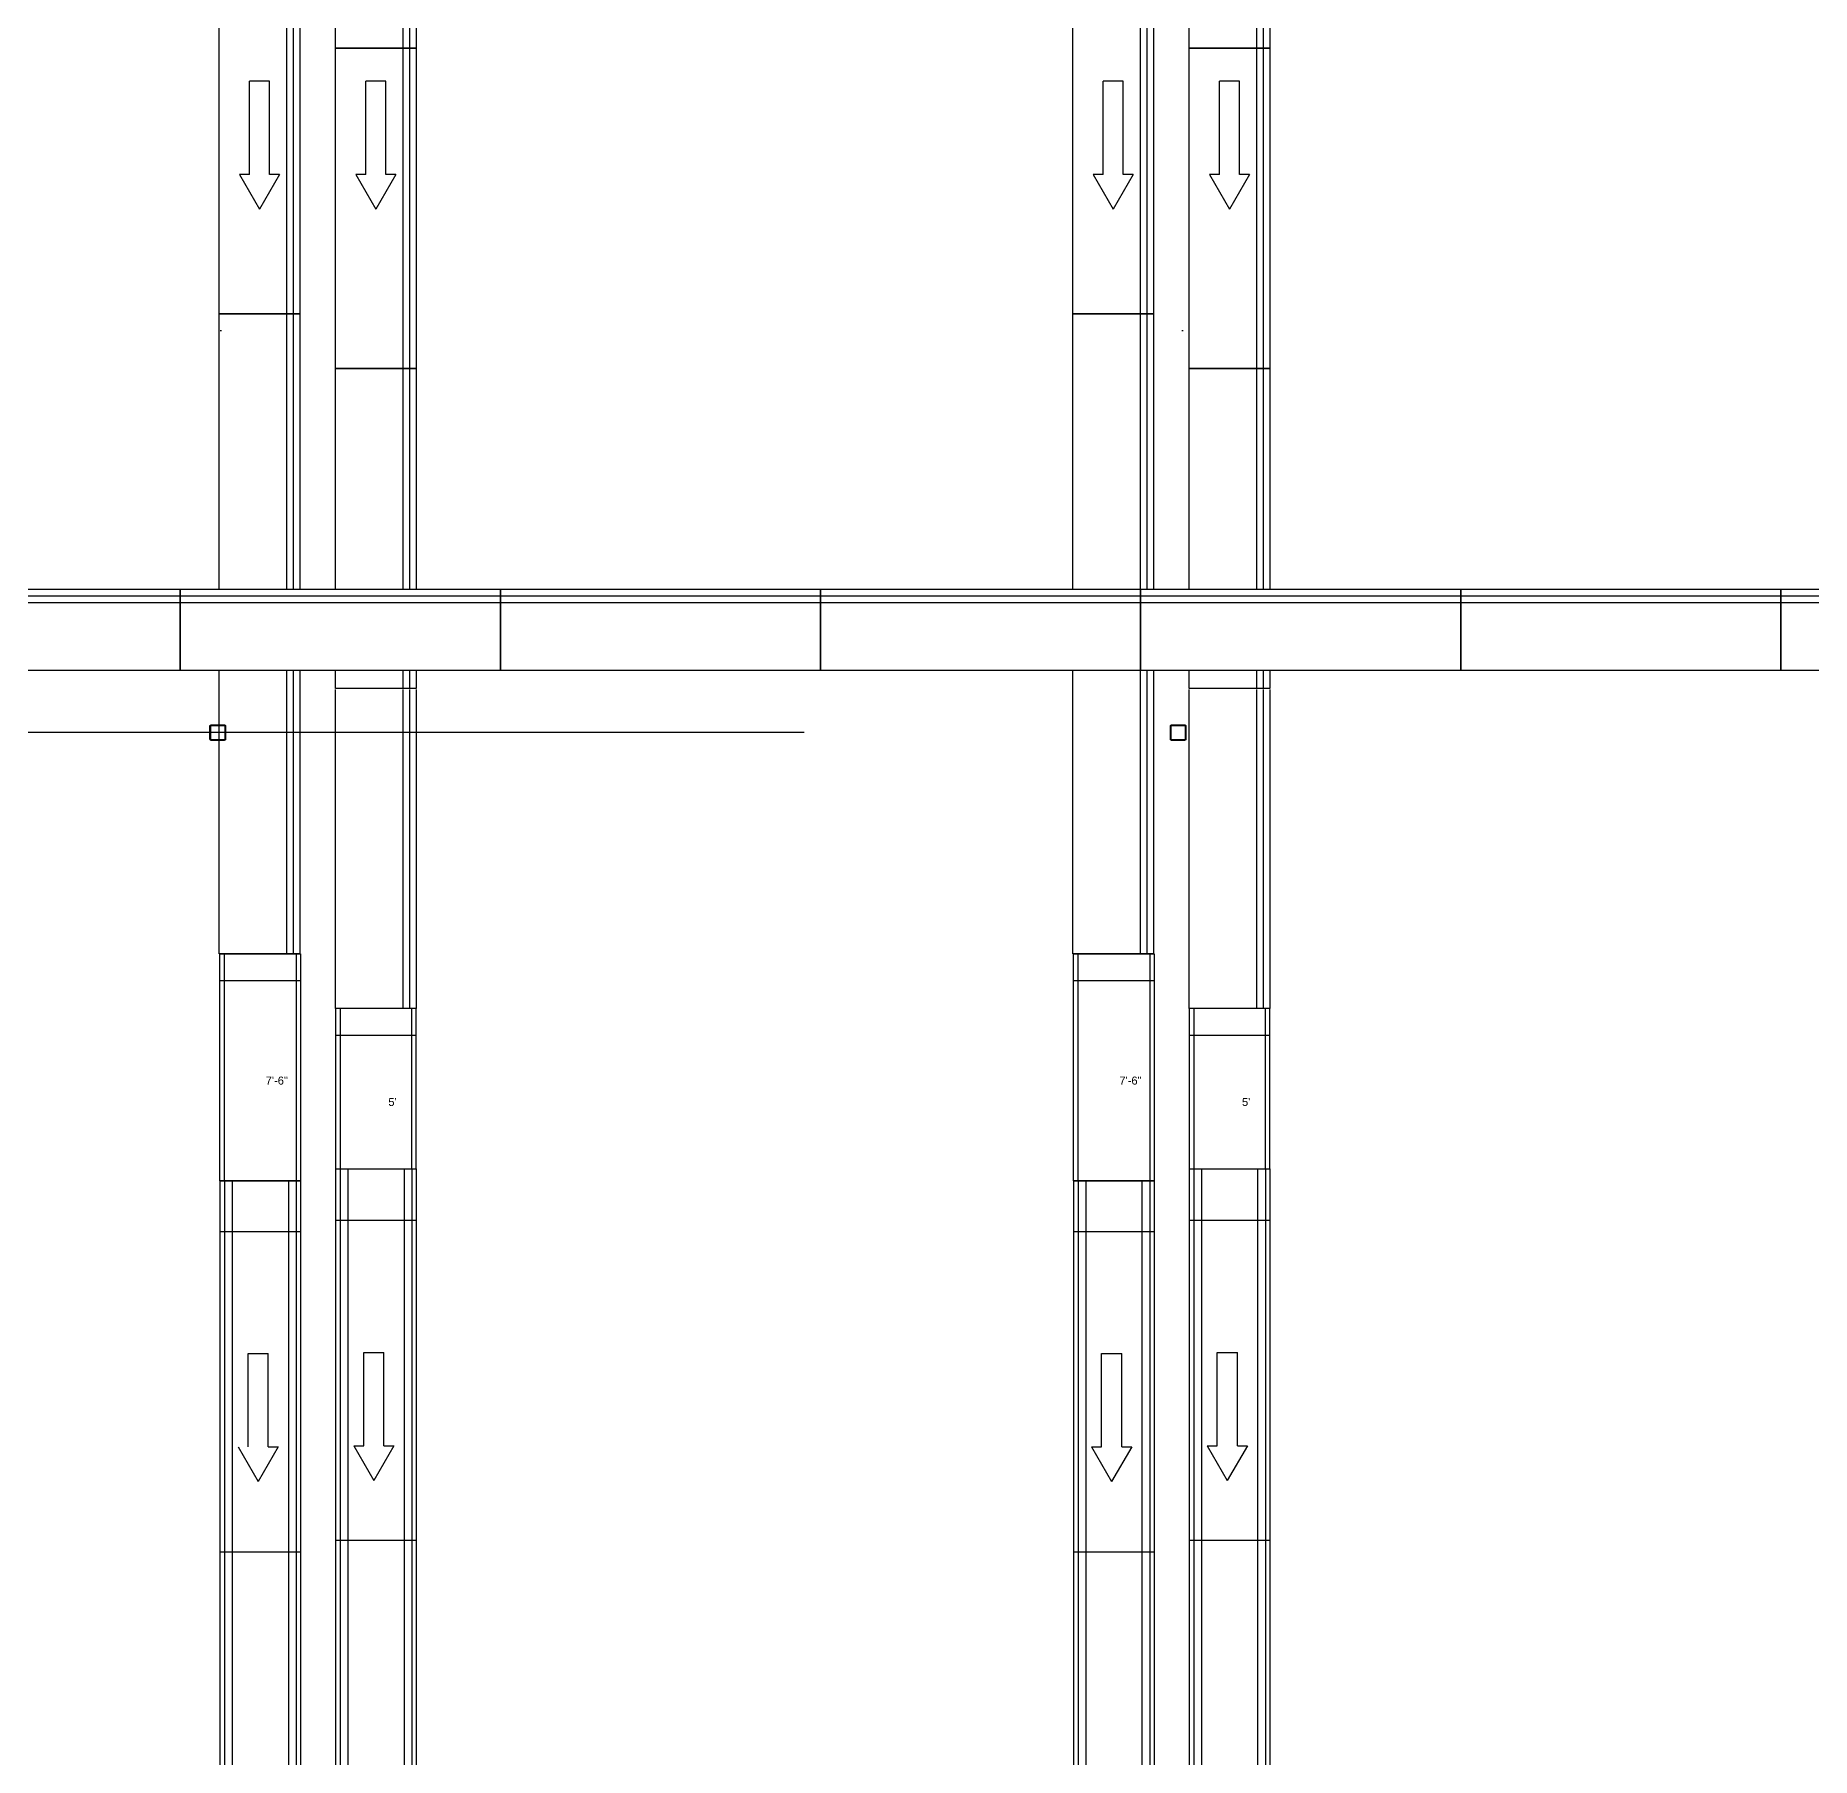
# Model space of a CAD drawing. Header units: millimetres. Extents: x 626570 to 643256, y 6233 to 11343.
# Drawn here: x 638678 to 639477, y 8986 to 9760 of the extents above; entities that cross this region are included whole.
import ezdxf

# ---------------------------------------------------------------- set-up
doc = ezdxf.new("R2010")
doc.units = ezdxf.units.MM
doc.header["$LTSCALE"] = 4000
doc.header["$MEASUREMENT"] = 0
doc.linetypes.add('DASHDOT', pattern=[1, 0.5, -0.25, 0, -0.25])
doc.layers.get('0').update_dxf_attribs({"linetype": 'CONTINUOUS'})
for name, color, linetype in [('CALLOUTS', 7, 'CONTINUOUS'), ('MASTERFOUNDATION_1', 4, 'DASHDOT'), ('MASTERFOUNDATION_25', 7, 'CONTINUOUS'), ('RAP-20FT6', 4, 'CONTINUOUS'), ('RAP-NEW-20FT6', 4, 'CONTINUOUS'), ('RAP-NEW-30INCH', 4, 'CONTINUOUS')]:
    doc.layers.add(name, color=color, linetype=linetype)
doc.styles.add('RAPISTAN', font='arial.ttf')

# ---------------------------------------------------------------- blocks, each defined once
blk = doc.blocks.new('36-1265')
for p, q in [((0, 15.125), (144, 15.125)), ((0, 12.125), (144, 12.125))]:
    blk.add_line(p, q)
blk.add_lwpolyline([(0, 18.125), (144, 18.125), (144, -18.125), (0, -18.125)], close=True)
blk = doc.blocks.new('flow')
for p, q in [((42, 9), (42, 4.5)), ((42, 9), (57.59, 0)), ((42, 4.5), (0, 4.5)), ((0, 4.5), (0, -4.5)), ((42, -9), (57.59, 0)), ((42, -4.5), (0, -4.5)), ((42, -4.5), (42, -9))]:
    blk.add_line(p, q)
blk = doc.blocks.new('A$C74486B7B')
at = {"layer": 'RAP-NEW-20FT6', "ltscale": 0.25}
for p, q in [((122.49, -139.12), (122.49, -263.22)), ((125.49, -139.12), (125.49, -263.22)), ((506.49, -139.12), (506.49, -263.22)), ((509.49, -139.12), (509.49, -263.22)), ((174.84, -163.74), (174.84, -263.22)), ((177.84, -163.74), (177.84, -263.22)), ((558.84, -163.74), (558.84, -263.22)), ((561.84, -163.74), (561.84, -263.22)), ((122.49, -299.47), (122.49, -427.12)), ((125.49, -299.47), (125.49, -427.12)), ((174.84, -299.47), (174.84, -307.74)), ((177.84, -299.47), (177.84, -307.74)), ((506.49, -299.47), (506.49, -427.12)), ((509.49, -299.47), (509.49, -427.12)), ((558.84, -299.47), (558.84, -307.74)), ((561.84, -299.47), (561.84, -307.74)), ((174.84, -308.21), (174.84, -451.74)), ((177.84, -308.21), (177.84, -451.74)), ((558.84, -308.21), (558.84, -451.74)), ((561.84, -308.21), (561.84, -451.74)), ((92.56, -427.12), (128.81, -427.12)), ((476.56, -427.12), (512.81, -427.12)), ((92.56, -439.12), (128.81, -439.12)), ((476.56, -439.12), (512.81, -439.12)), ((180.84, -451.74), (144.59, -451.74)), ((564.84, -451.74), (528.59, -451.74))]:
    blk.add_line(p, q, dxfattribs=at)
at = {"layer": 'RAP-NEW-20FT6'}
for p, q in [((92.56, -529.12), (92.56, -427.12)), ((94.56, -529.12), (94.56, -427.12)), ((126.81, -427.12), (126.81, -529.12)), ((128.81, -427.12), (128.81, -529.12)), ((476.56, -529.12), (476.56, -427.12)), ((478.56, -529.12), (478.56, -427.12)), ((510.81, -427.12), (510.81, -529.12)), ((512.81, -427.12), (512.81, -529.12)), ((144.59, -451.74), (144.59, -523.74)), ((146.59, -451.74), (146.59, -523.74)), ((178.84, -523.74), (178.84, -451.74)), ((180.84, -523.74), (180.84, -451.74)), ((528.59, -451.74), (528.59, -523.74)), ((530.59, -451.74), (530.59, -523.74)), ((562.84, -523.74), (562.84, -451.74)), ((564.84, -523.74), (564.84, -451.74)), ((180.84, -463.74), (144.59, -463.74)), ((564.84, -463.74), (528.59, -463.74))]:
    blk.add_line(p, q, dxfattribs=at)
at = {"layer": 'RAP-NEW-20FT6', "ltscale": 0.25}
for points in [[(92.24, -263.22), (92.24, -139.12), (128.49, -139.12), (128.49, -263.22)], [(476.24, -263.22), (476.24, -139.12), (512.49, -139.12), (512.49, -263.22)], [(144.59, -263.22), (144.59, -163.74), (180.84, -163.74), (180.84, -263.22)], [(528.59, -263.22), (528.59, -163.74), (564.84, -163.74), (564.84, -263.22)], [(128.49, -299.47), (128.49, -427.12), (92.24, -427.12), (92.24, -299.47)], [(180.84, -299.47), (180.84, -307.74), (144.59, -307.74), (144.59, -299.47)], [(512.49, -299.47), (512.49, -427.12), (476.24, -427.12), (476.24, -299.47)], [(564.84, -299.47), (564.84, -307.74), (528.59, -307.74), (528.59, -299.47)], [(180.84, -308.21), (180.84, -451.74), (144.59, -451.74), (144.59, -308.21)], [(564.84, -308.21), (564.84, -451.74), (528.59, -451.74), (528.59, -308.21)]]:
    blk.add_lwpolyline(points, dxfattribs=at)
at = {"layer": 'RAP-NEW-30INCH'}
for p, q in [((144.59, -523.74), (144.59, -1446.49)), ((144.59, -523.74), (180.84, -523.74)), ((144.59, -523.74), (180.84, -523.74)), ((146.59, -523.74), (146.59, -1446.49)), ((150.09, -523.74), (150.09, -1446.49)), ((175.34, -523.74), (175.34, -1446.49)), ((178.84, -523.74), (178.84, -1446.49)), ((180.84, -523.74), (180.84, -1446.49)), ((528.59, -523.74), (528.59, -1446.49)), ((528.59, -523.74), (564.84, -523.74)), ((528.59, -523.74), (564.84, -523.74)), ((530.59, -523.74), (530.59, -1446.49)), ((534.09, -523.74), (534.09, -1446.49)), ((559.34, -523.74), (559.34, -1446.49)), ((562.84, -523.74), (562.84, -1446.49)), ((564.84, -523.74), (564.84, -1446.49)), ((92.56, -529.12), (92.56, -1446.37)), ((128.81, -529.12), (92.56, -529.12)), ((92.56, -529.12), (128.81, -529.12)), ((94.56, -529.12), (94.56, -1446.37)), ((98.06, -529.12), (98.06, -1446.37)), ((123.31, -529.12), (123.31, -1446.37)), ((126.81, -529.12), (126.81, -1446.37)), ((128.81, -529.12), (128.81, -1446.37)), ((476.56, -529.12), (476.56, -1446.37)), ((476.56, -529.12), (512.81, -529.12)), ((512.81, -529.12), (476.56, -529.12)), ((478.56, -529.12), (478.56, -1446.37)), ((482.06, -529.12), (482.06, -1446.37)), ((507.31, -529.12), (507.31, -1446.37)), ((510.81, -529.12), (510.81, -1446.37)), ((512.81, -529.12), (512.81, -1446.37)), ((144.59, -546.81), (180.84, -546.81)), ((528.59, -546.81), (564.84, -546.81)), ((128.81, -552.18), (92.56, -552.18)), ((512.81, -552.18), (476.56, -552.18)), ((105.17, -606.85), (114.17, -606.85)), ((105.17, -648.85), (105.17, -606.85)), ((114.17, -648.85), (114.17, -606.85)), ((157.2, -648.46), (157.2, -606.46)), ((157.2, -606.46), (166.2, -606.46)), ((166.2, -648.46), (166.2, -606.46)), ((489.17, -606.85), (498.17, -606.85)), ((489.17, -648.85), (489.17, -606.85)), ((498.17, -648.85), (498.17, -606.85)), ((541.2, -648.46), (541.2, -606.46)), ((541.2, -606.46), (550.2, -606.46)), ((550.2, -648.46), (550.2, -606.46)), ((100.67, -648.85), (109.67, -664.44)), ((118.67, -648.85), (109.67, -664.44)), ((114.17, -648.85), (118.67, -648.85)), ((152.7, -648.46), (157.2, -648.46)), ((152.7, -648.46), (161.7, -664.05)), ((170.7, -648.46), (161.7, -664.05)), ((166.2, -648.46), (170.7, -648.46)), ((484.67, -648.85), (493.67, -664.44)), ((484.67, -648.85), (489.17, -648.85)), ((502.67, -648.85), (493.67, -664.44)), ((498.17, -648.85), (502.67, -648.85)), ((536.7, -648.46), (545.7, -664.05)), ((536.7, -648.46), (541.2, -648.46)), ((554.7, -648.46), (545.7, -664.05)), ((550.2, -648.46), (554.7, -648.46)), ((144.59, -690.81), (180.84, -690.81)), ((528.59, -690.81), (564.84, -690.81)), ((128.81, -696.18), (92.56, -696.18)), ((512.81, -696.18), (476.56, -696.18))]:
    blk.add_line(p, q, dxfattribs=at)
at = {"layer": 'RAP-20FT6', "color": 9, "ltscale": 0.25, "rotation": 270}
for name, p in [('36-1265', (162.71, 124.26)), ('36-1265', (110.37, 4.88)), ('36-1265', (162.71, -19.74)), ('flow', (110.37, -34.57)), ('flow', (162.71, -34.57)), ('flow', (494.37, -34.57)), ('flow', (546.71, -34.57))]:
    blk.add_blockref(name, p, dxfattribs=at)
at = {"layer": 'RAP-NEW-20FT6', "ltscale": 0.25, "rotation": 270}
for p in [(546.71, 124.26), (494.37, 4.88), (546.71, -19.74)]:
    blk.add_blockref('36-1265', p, dxfattribs=at)
at = {"layer": 'RAP-NEW-20FT6', "ltscale": 0.25, "xscale": -1}
for p in [(74.7, -281.34), (218.7, -281.34), (362.7, -281.34), (506.7, -281.34), (650.7, -281.34), (794.7, -281.34), (938.7, -281.34)]:
    blk.add_blockref('36-1265', p, dxfattribs=at)
at = {"layer": 'RAP-NEW-20FT6', "style": 'RAPISTAN'}
for s, p in [('7\'-6"', (113.12, -485.89)), ('7\'-6"', (497.12, -485.89)), ("5'", (168.29, -495.51)), ("5'", (552.29, -495.51))]:
    blk.add_text(s, height=3.6, dxfattribs=at).set_placement(p)

msp = doc.modelspace()

# ---------------------------------------------------------------- linework, layer by layer
at = {"layer": 'MASTERFOUNDATION_1', "linetype": 'DASHDOT'}
for p, q in [((638761.29, 6627.53), (638761.29, 11123.23)), ((639193.86, 6627.53), (639193.86, 11123.23)), ((643023.86, 9446.61), (626796.64, 9446.61))]:
    msp.add_line(p, q, dxfattribs=at)
at = {"layer": 'MASTERFOUNDATION_25', "linetype": 'Continuous', "flags": 128}
for points in [[(638757.09, 9450.11), (638762.84, 9450.11), (638762.87, 9450.11), (638762.89, 9450.11), (638762.91, 9450.1), (638762.93, 9450.1), (638762.95, 9450.1), (638762.97, 9450.09), (638762.99, 9450.09), (638763.02, 9450.08), (638763.04, 9450.08), (638763.06, 9450.07), (638763.08, 9450.06), (638763.1, 9450.05), (638763.12, 9450.05), (638763.14, 9450.04), (638763.15, 9450.02), (638763.17, 9450.01), (638763.19, 9450), (638763.21, 9449.99), (638763.23, 9449.98), (638763.24, 9449.96), (638763.26, 9449.95), (638763.28, 9449.93), (638763.29, 9449.92), (638763.31, 9449.9), (638763.32, 9449.89), (638763.33, 9449.87), (638763.35, 9449.85), (638763.36, 9449.83), (638763.37, 9449.82), (638763.38, 9449.8), (638763.39, 9449.78), (638763.4, 9449.76), (638763.41, 9449.74), (638763.42, 9449.72), (638763.43, 9449.7), (638763.43, 9449.68), (638763.44, 9449.66), (638763.45, 9449.64), (638763.45, 9449.62), (638763.46, 9449.59), (638763.46, 9449.57), (638763.46, 9449.55), (638763.46, 9449.53), (638763.46, 9449.51), (638763.47, 9449.49), (638763.47, 9443.73), (638763.46, 9443.71), (638763.46, 9443.69), (638763.46, 9443.66), (638763.46, 9443.64), (638763.46, 9443.62), (638763.45, 9443.6), (638763.45, 9443.58), (638763.44, 9443.56), (638763.43, 9443.54), (638763.43, 9443.52), (638763.42, 9443.5), (638763.41, 9443.48), (638763.4, 9443.46), (638763.39, 9443.44), (638763.38, 9443.42), (638763.37, 9443.4), (638763.36, 9443.38), (638763.35, 9443.36), (638763.33, 9443.35), (638763.32, 9443.33), (638763.31, 9443.31), (638763.29, 9443.3), (638763.28, 9443.28), (638763.26, 9443.27), (638763.24, 9443.25), (638763.23, 9443.24), (638763.21, 9443.23), (638763.19, 9443.21), (638763.17, 9443.2), (638763.15, 9443.19), (638763.14, 9443.18), (638763.12, 9443.17), (638763.1, 9443.16), (638763.08, 9443.15), (638763.06, 9443.15), (638763.04, 9443.14), (638763.02, 9443.13), (638762.99, 9443.13), (638762.97, 9443.12), (638762.95, 9443.12), (638762.93, 9443.11), (638762.91, 9443.11), (638762.89, 9443.11), (638762.87, 9443.11), (638762.84, 9443.11), (638757.09, 9443.11), (638757.07, 9443.11), (638757.04, 9443.11), (638757.02, 9443.11), (638757, 9443.11), (638756.98, 9443.12), (638756.96, 9443.12), (638756.94, 9443.13), (638756.92, 9443.13), (638756.89, 9443.14), (638756.87, 9443.15), (638756.85, 9443.15), (638756.83, 9443.16), (638756.81, 9443.17), (638756.8, 9443.18), (638756.78, 9443.19), (638756.76, 9443.2), (638756.74, 9443.21), (638756.72, 9443.23), (638756.7, 9443.24), (638756.69, 9443.25), (638756.67, 9443.27), (638756.66, 9443.28), (638756.64, 9443.3), (638756.62, 9443.31), (638756.61, 9443.33), (638756.6, 9443.35), (638756.58, 9443.36), (638756.57, 9443.38), (638756.56, 9443.4), (638756.55, 9443.42), (638756.54, 9443.44), (638756.53, 9443.46), (638756.52, 9443.48), (638756.51, 9443.5), (638756.5, 9443.52), (638756.5, 9443.54), (638756.49, 9443.56), (638756.48, 9443.58), (638756.48, 9443.6), (638756.47, 9443.62), (638756.47, 9443.64), (638756.47, 9443.66), (638756.47, 9443.69), (638756.47, 9443.71), (638756.47, 9443.73), (638756.47, 9449.49), (638756.47, 9449.51), (638756.47, 9449.53), (638756.47, 9449.55), (638756.47, 9449.57), (638756.47, 9449.59), (638756.48, 9449.62), (638756.48, 9449.64), (638756.49, 9449.66), (638756.5, 9449.68), (638756.5, 9449.7), (638756.51, 9449.72), (638756.52, 9449.74), (638756.53, 9449.76), (638756.54, 9449.78), (638756.55, 9449.8), (638756.56, 9449.82), (638756.57, 9449.83), (638756.58, 9449.85), (638756.6, 9449.87), (638756.61, 9449.89), (638756.62, 9449.9), (638756.64, 9449.92), (638756.66, 9449.93), (638756.67, 9449.95), (638756.69, 9449.96), (638756.7, 9449.98), (638756.72, 9449.99), (638756.74, 9450), (638756.76, 9450.01), (638756.78, 9450.02), (638756.8, 9450.04), (638756.81, 9450.05), (638756.83, 9450.05), (638756.85, 9450.06), (638756.87, 9450.07), (638756.89, 9450.08), (638756.92, 9450.08), (638756.94, 9450.09), (638756.96, 9450.09), (638756.98, 9450.1), (638757, 9450.1), (638757.02, 9450.1), (638757.04, 9450.11), (638757.07, 9450.11), (638757.09, 9450.11)], [(638757.09, 9450.11), (638762.84, 9450.11), (638762.87, 9450.11), (638762.89, 9450.11), (638762.91, 9450.1), (638762.93, 9450.1), (638762.95, 9450.1), (638762.97, 9450.09), (638762.99, 9450.09), (638763.02, 9450.08), (638763.04, 9450.08), (638763.06, 9450.07), (638763.08, 9450.06), (638763.1, 9450.05), (638763.12, 9450.05), (638763.14, 9450.04), (638763.15, 9450.02), (638763.17, 9450.01), (638763.19, 9450), (638763.21, 9449.99), (638763.23, 9449.98), (638763.24, 9449.96), (638763.26, 9449.95), (638763.28, 9449.93), (638763.29, 9449.92), (638763.31, 9449.9), (638763.32, 9449.89), (638763.33, 9449.87), (638763.35, 9449.85), (638763.36, 9449.83), (638763.37, 9449.82), (638763.38, 9449.8), (638763.39, 9449.78), (638763.4, 9449.76), (638763.41, 9449.74), (638763.42, 9449.72), (638763.43, 9449.7), (638763.43, 9449.68), (638763.44, 9449.66), (638763.45, 9449.64), (638763.45, 9449.62), (638763.46, 9449.59), (638763.46, 9449.57), (638763.46, 9449.55), (638763.46, 9449.53), (638763.46, 9449.51), (638763.47, 9449.49), (638763.47, 9443.73), (638763.46, 9443.71), (638763.46, 9443.69), (638763.46, 9443.66), (638763.46, 9443.64), (638763.46, 9443.62), (638763.45, 9443.6), (638763.45, 9443.58), (638763.44, 9443.56), (638763.43, 9443.54), (638763.43, 9443.52), (638763.42, 9443.5), (638763.41, 9443.48), (638763.4, 9443.46), (638763.39, 9443.44), (638763.38, 9443.42), (638763.37, 9443.4), (638763.36, 9443.38), (638763.35, 9443.36), (638763.33, 9443.35), (638763.32, 9443.33), (638763.31, 9443.31), (638763.29, 9443.3), (638763.28, 9443.28), (638763.26, 9443.27), (638763.24, 9443.25), (638763.23, 9443.24), (638763.21, 9443.23), (638763.19, 9443.21), (638763.17, 9443.2), (638763.15, 9443.19), (638763.14, 9443.18), (638763.12, 9443.17), (638763.1, 9443.16), (638763.08, 9443.15), (638763.06, 9443.15), (638763.04, 9443.14), (638763.02, 9443.13), (638762.99, 9443.13), (638762.97, 9443.12), (638762.95, 9443.12), (638762.93, 9443.11), (638762.91, 9443.11), (638762.89, 9443.11), (638762.87, 9443.11), (638762.84, 9443.11), (638757.09, 9443.11), (638757.07, 9443.11), (638757.04, 9443.11), (638757.02, 9443.11), (638757, 9443.11), (638756.98, 9443.12), (638756.96, 9443.12), (638756.94, 9443.13), (638756.92, 9443.13), (638756.89, 9443.14), (638756.87, 9443.15), (638756.85, 9443.15), (638756.83, 9443.16), (638756.81, 9443.17), (638756.8, 9443.18), (638756.78, 9443.19), (638756.76, 9443.2), (638756.74, 9443.21), (638756.72, 9443.23), (638756.7, 9443.24), (638756.69, 9443.25), (638756.67, 9443.27), (638756.66, 9443.28), (638756.64, 9443.3), (638756.62, 9443.31), (638756.61, 9443.33), (638756.6, 9443.35), (638756.58, 9443.36), (638756.57, 9443.38), (638756.56, 9443.4), (638756.55, 9443.42), (638756.54, 9443.44), (638756.53, 9443.46), (638756.52, 9443.48), (638756.51, 9443.5), (638756.5, 9443.52), (638756.5, 9443.54), (638756.49, 9443.56), (638756.48, 9443.58), (638756.48, 9443.6), (638756.47, 9443.62), (638756.47, 9443.64), (638756.47, 9443.66), (638756.47, 9443.69), (638756.47, 9443.71), (638756.47, 9443.73), (638756.47, 9449.49), (638756.47, 9449.51), (638756.47, 9449.53), (638756.47, 9449.55), (638756.47, 9449.57), (638756.47, 9449.59), (638756.48, 9449.62), (638756.48, 9449.64), (638756.49, 9449.66), (638756.5, 9449.68), (638756.5, 9449.7), (638756.51, 9449.72), (638756.52, 9449.74), (638756.53, 9449.76), (638756.54, 9449.78), (638756.55, 9449.8), (638756.56, 9449.82), (638756.57, 9449.83), (638756.58, 9449.85), (638756.6, 9449.87), (638756.61, 9449.89), (638756.62, 9449.9), (638756.64, 9449.92), (638756.66, 9449.93), (638756.67, 9449.95), (638756.69, 9449.96), (638756.7, 9449.98), (638756.72, 9449.99), (638756.74, 9450), (638756.76, 9450.01), (638756.78, 9450.02), (638756.8, 9450.04), (638756.81, 9450.05), (638756.83, 9450.05), (638756.85, 9450.06), (638756.87, 9450.07), (638756.89, 9450.08), (638756.92, 9450.08), (638756.94, 9450.09), (638756.96, 9450.09), (638756.98, 9450.1), (638757, 9450.1), (638757.02, 9450.1), (638757.04, 9450.11), (638757.07, 9450.11), (638757.09, 9450.11)], [(638757.09, 9449.8), (638762.84, 9449.8), (638762.85, 9449.8), (638762.87, 9449.79), (638762.88, 9449.79), (638762.89, 9449.79), (638762.9, 9449.79), (638762.91, 9449.79), (638762.92, 9449.79), (638762.93, 9449.78), (638762.94, 9449.78), (638762.95, 9449.78), (638762.96, 9449.77), (638762.97, 9449.77), (638762.98, 9449.76), (638762.99, 9449.76), (638763, 9449.75), (638763.01, 9449.75), (638763.02, 9449.74), (638763.03, 9449.74), (638763.03, 9449.73), (638763.04, 9449.72), (638763.05, 9449.72), (638763.06, 9449.71), (638763.07, 9449.7), (638763.07, 9449.69), (638763.08, 9449.69), (638763.09, 9449.68), (638763.09, 9449.67), (638763.1, 9449.66), (638763.11, 9449.65), (638763.11, 9449.64), (638763.12, 9449.63), (638763.12, 9449.62), (638763.13, 9449.61), (638763.13, 9449.6), (638763.13, 9449.59), (638763.14, 9449.58), (638763.14, 9449.57), (638763.14, 9449.56), (638763.15, 9449.55), (638763.15, 9449.54), (638763.15, 9449.53), (638763.15, 9449.52), (638763.15, 9449.51), (638763.15, 9449.5), (638763.15, 9449.49), (638763.15, 9443.73), (638763.15, 9443.72), (638763.15, 9443.71), (638763.15, 9443.7), (638763.15, 9443.69), (638763.15, 9443.68), (638763.15, 9443.67), (638763.14, 9443.66), (638763.14, 9443.64), (638763.14, 9443.63), (638763.13, 9443.62), (638763.13, 9443.61), (638763.13, 9443.6), (638763.12, 9443.59), (638763.12, 9443.58), (638763.11, 9443.58), (638763.11, 9443.57), (638763.1, 9443.56), (638763.09, 9443.55), (638763.09, 9443.54), (638763.08, 9443.53), (638763.07, 9443.52), (638763.07, 9443.52), (638763.06, 9443.51), (638763.05, 9443.5), (638763.04, 9443.49), (638763.03, 9443.49), (638763.03, 9443.48), (638763.02, 9443.47), (638763.01, 9443.47), (638763, 9443.46), (638762.99, 9443.46), (638762.98, 9443.45), (638762.97, 9443.45), (638762.96, 9443.44), (638762.95, 9443.44), (638762.94, 9443.44), (638762.93, 9443.43), (638762.92, 9443.43), (638762.91, 9443.43), (638762.9, 9443.43), (638762.89, 9443.42), (638762.88, 9443.42), (638762.87, 9443.42), (638762.85, 9443.42), (638762.84, 9443.42), (638757.09, 9443.42), (638757.08, 9443.42), (638757.07, 9443.42), (638757.05, 9443.42), (638757.04, 9443.42), (638757.03, 9443.43), (638757.02, 9443.43), (638757.01, 9443.43), (638757, 9443.43), (638756.99, 9443.44), (638756.98, 9443.44), (638756.97, 9443.44), (638756.96, 9443.45), (638756.95, 9443.45), (638756.94, 9443.46), (638756.93, 9443.46), (638756.92, 9443.47), (638756.91, 9443.47), (638756.91, 9443.48), (638756.9, 9443.49), (638756.89, 9443.49), (638756.88, 9443.5), (638756.87, 9443.51), (638756.86, 9443.52), (638756.86, 9443.52), (638756.85, 9443.53), (638756.84, 9443.54), (638756.84, 9443.55), (638756.83, 9443.56), (638756.83, 9443.57), (638756.82, 9443.58), (638756.81, 9443.58), (638756.81, 9443.59), (638756.8, 9443.6), (638756.8, 9443.61), (638756.8, 9443.62), (638756.79, 9443.63), (638756.79, 9443.64), (638756.79, 9443.66), (638756.79, 9443.67), (638756.78, 9443.68), (638756.78, 9443.69), (638756.78, 9443.7), (638756.78, 9443.71), (638756.78, 9443.72), (638756.78, 9443.73), (638756.78, 9449.49), (638756.78, 9449.5), (638756.78, 9449.51), (638756.78, 9449.52), (638756.78, 9449.53), (638756.78, 9449.54), (638756.79, 9449.55), (638756.79, 9449.56), (638756.79, 9449.57), (638756.79, 9449.58), (638756.8, 9449.59), (638756.8, 9449.6), (638756.8, 9449.61), (638756.81, 9449.62), (638756.81, 9449.63), (638756.82, 9449.64), (638756.83, 9449.65), (638756.83, 9449.66), (638756.84, 9449.67), (638756.84, 9449.68), (638756.85, 9449.69), (638756.86, 9449.69), (638756.86, 9449.7), (638756.87, 9449.71), (638756.88, 9449.72), (638756.89, 9449.72), (638756.9, 9449.73), (638756.91, 9449.74), (638756.91, 9449.74), (638756.92, 9449.75), (638756.93, 9449.75), (638756.94, 9449.76), (638756.95, 9449.76), (638756.96, 9449.77), (638756.97, 9449.77), (638756.98, 9449.78), (638756.99, 9449.78), (638757, 9449.78), (638757.01, 9449.79), (638757.02, 9449.79), (638757.03, 9449.79), (638757.04, 9449.79), (638757.05, 9449.79), (638757.07, 9449.79), (638757.08, 9449.8), (638757.09, 9449.8)], [(638757.09, 9449.8), (638762.84, 9449.8), (638762.85, 9449.8), (638762.87, 9449.79), (638762.88, 9449.79), (638762.89, 9449.79), (638762.9, 9449.79), (638762.91, 9449.79), (638762.92, 9449.79), (638762.93, 9449.78), (638762.94, 9449.78), (638762.95, 9449.78), (638762.96, 9449.77), (638762.97, 9449.77), (638762.98, 9449.76), (638762.99, 9449.76), (638763, 9449.75), (638763.01, 9449.75), (638763.02, 9449.74), (638763.03, 9449.74), (638763.03, 9449.73), (638763.04, 9449.72), (638763.05, 9449.72), (638763.06, 9449.71), (638763.07, 9449.7), (638763.07, 9449.69), (638763.08, 9449.69), (638763.09, 9449.68), (638763.09, 9449.67), (638763.1, 9449.66), (638763.11, 9449.65), (638763.11, 9449.64), (638763.12, 9449.63), (638763.12, 9449.62), (638763.13, 9449.61), (638763.13, 9449.6), (638763.13, 9449.59), (638763.14, 9449.58), (638763.14, 9449.57), (638763.14, 9449.56), (638763.15, 9449.55), (638763.15, 9449.54), (638763.15, 9449.53), (638763.15, 9449.52), (638763.15, 9449.51), (638763.15, 9449.5), (638763.15, 9449.49), (638763.15, 9443.73), (638763.15, 9443.72), (638763.15, 9443.71), (638763.15, 9443.7), (638763.15, 9443.69), (638763.15, 9443.68), (638763.15, 9443.67), (638763.14, 9443.66), (638763.14, 9443.64), (638763.14, 9443.63), (638763.13, 9443.62), (638763.13, 9443.61), (638763.13, 9443.6), (638763.12, 9443.59), (638763.12, 9443.58), (638763.11, 9443.58), (638763.11, 9443.57), (638763.1, 9443.56), (638763.09, 9443.55), (638763.09, 9443.54), (638763.08, 9443.53), (638763.07, 9443.52), (638763.07, 9443.52), (638763.06, 9443.51), (638763.05, 9443.5), (638763.04, 9443.49), (638763.03, 9443.49), (638763.03, 9443.48), (638763.02, 9443.47), (638763.01, 9443.47), (638763, 9443.46), (638762.99, 9443.46), (638762.98, 9443.45), (638762.97, 9443.45), (638762.96, 9443.44), (638762.95, 9443.44), (638762.94, 9443.44), (638762.93, 9443.43), (638762.92, 9443.43), (638762.91, 9443.43), (638762.9, 9443.43), (638762.89, 9443.42), (638762.88, 9443.42), (638762.87, 9443.42), (638762.85, 9443.42), (638762.84, 9443.42), (638757.09, 9443.42), (638757.08, 9443.42), (638757.07, 9443.42), (638757.05, 9443.42), (638757.04, 9443.42), (638757.03, 9443.43), (638757.02, 9443.43), (638757.01, 9443.43), (638757, 9443.43), (638756.99, 9443.44), (638756.98, 9443.44), (638756.97, 9443.44), (638756.96, 9443.45), (638756.95, 9443.45), (638756.94, 9443.46), (638756.93, 9443.46), (638756.92, 9443.47), (638756.91, 9443.47), (638756.91, 9443.48), (638756.9, 9443.49), (638756.89, 9443.49), (638756.88, 9443.5), (638756.87, 9443.51), (638756.86, 9443.52), (638756.86, 9443.52), (638756.85, 9443.53), (638756.84, 9443.54), (638756.84, 9443.55), (638756.83, 9443.56), (638756.83, 9443.57), (638756.82, 9443.58), (638756.81, 9443.58), (638756.81, 9443.59), (638756.8, 9443.6), (638756.8, 9443.61), (638756.8, 9443.62), (638756.79, 9443.63), (638756.79, 9443.64), (638756.79, 9443.66), (638756.79, 9443.67), (638756.78, 9443.68), (638756.78, 9443.69), (638756.78, 9443.7), (638756.78, 9443.71), (638756.78, 9443.72), (638756.78, 9443.73), (638756.78, 9449.49), (638756.78, 9449.5), (638756.78, 9449.51), (638756.78, 9449.52), (638756.78, 9449.53), (638756.78, 9449.54), (638756.79, 9449.55), (638756.79, 9449.56), (638756.79, 9449.57), (638756.79, 9449.58), (638756.8, 9449.59), (638756.8, 9449.6), (638756.8, 9449.61), (638756.81, 9449.62), (638756.81, 9449.63), (638756.82, 9449.64), (638756.83, 9449.65), (638756.83, 9449.66), (638756.84, 9449.67), (638756.84, 9449.68), (638756.85, 9449.69), (638756.86, 9449.69), (638756.86, 9449.7), (638756.87, 9449.71), (638756.88, 9449.72), (638756.89, 9449.72), (638756.9, 9449.73), (638756.91, 9449.74), (638756.91, 9449.74), (638756.92, 9449.75), (638756.93, 9449.75), (638756.94, 9449.76), (638756.95, 9449.76), (638756.96, 9449.77), (638756.97, 9449.77), (638756.98, 9449.78), (638756.99, 9449.78), (638757, 9449.78), (638757.01, 9449.79), (638757.02, 9449.79), (638757.03, 9449.79), (638757.04, 9449.79), (638757.05, 9449.79), (638757.07, 9449.79), (638757.08, 9449.8), (638757.09, 9449.8)], [(639189.09, 9450.11), (639194.85, 9450.11), (639194.87, 9450.11), (639194.89, 9450.11), (639194.92, 9450.1), (639194.94, 9450.1), (639194.96, 9450.1), (639194.98, 9450.09), (639195, 9450.09), (639195.02, 9450.08), (639195.04, 9450.08), (639195.06, 9450.07), (639195.08, 9450.06), (639195.1, 9450.05), (639195.12, 9450.05), (639195.14, 9450.04), (639195.16, 9450.02), (639195.18, 9450.01), (639195.2, 9450), (639195.22, 9449.99), (639195.23, 9449.98), (639195.25, 9449.96), (639195.27, 9449.95), (639195.28, 9449.93), (639195.3, 9449.92), (639195.31, 9449.9), (639195.33, 9449.89), (639195.34, 9449.87), (639195.35, 9449.85), (639195.37, 9449.83), (639195.38, 9449.82), (639195.39, 9449.8), (639195.4, 9449.78), (639195.41, 9449.76), (639195.42, 9449.74), (639195.43, 9449.72), (639195.44, 9449.7), (639195.44, 9449.68), (639195.45, 9449.66), (639195.45, 9449.64), (639195.46, 9449.62), (639195.46, 9449.59), (639195.47, 9449.57), (639195.47, 9449.55), (639195.47, 9449.53), (639195.47, 9449.51), (639195.47, 9449.49), (639195.47, 9443.73), (639195.47, 9443.71), (639195.47, 9443.69), (639195.47, 9443.66), (639195.47, 9443.64), (639195.46, 9443.62), (639195.46, 9443.6), (639195.45, 9443.58), (639195.45, 9443.56), (639195.44, 9443.54), (639195.44, 9443.52), (639195.43, 9443.5), (639195.42, 9443.48), (639195.41, 9443.46), (639195.4, 9443.44), (639195.39, 9443.42), (639195.38, 9443.4), (639195.37, 9443.38), (639195.35, 9443.36), (639195.34, 9443.35), (639195.33, 9443.33), (639195.31, 9443.31), (639195.3, 9443.3), (639195.28, 9443.28), (639195.27, 9443.27), (639195.25, 9443.25), (639195.23, 9443.24), (639195.22, 9443.23), (639195.2, 9443.21), (639195.18, 9443.2), (639195.16, 9443.19), (639195.14, 9443.18), (639195.12, 9443.17), (639195.1, 9443.16), (639195.08, 9443.15), (639195.06, 9443.15), (639195.04, 9443.14), (639195.02, 9443.13), (639195, 9443.13), (639194.98, 9443.12), (639194.96, 9443.12), (639194.94, 9443.11), (639194.92, 9443.11), (639194.89, 9443.11), (639194.87, 9443.11), (639194.85, 9443.11), (639189.09, 9443.11), (639189.07, 9443.11), (639189.05, 9443.11), (639189.03, 9443.11), (639189.01, 9443.11), (639188.99, 9443.12), (639188.97, 9443.12), (639188.94, 9443.13), (639188.92, 9443.13), (639188.9, 9443.14), (639188.88, 9443.15), (639188.86, 9443.15), (639188.84, 9443.16), (639188.82, 9443.17), (639188.8, 9443.18), (639188.78, 9443.19), (639188.77, 9443.2), (639188.75, 9443.21), (639188.73, 9443.23), (639188.71, 9443.24), (639188.7, 9443.25), (639188.68, 9443.27), (639188.66, 9443.28), (639188.65, 9443.3), (639188.63, 9443.31), (639188.62, 9443.33), (639188.6, 9443.35), (639188.59, 9443.36), (639188.58, 9443.38), (639188.57, 9443.4), (639188.56, 9443.42), (639188.55, 9443.44), (639188.54, 9443.46), (639188.53, 9443.48), (639188.52, 9443.5), (639188.51, 9443.52), (639188.5, 9443.54), (639188.5, 9443.56), (639188.49, 9443.58), (639188.49, 9443.6), (639188.48, 9443.62), (639188.48, 9443.64), (639188.48, 9443.66), (639188.47, 9443.69), (639188.47, 9443.71), (639188.47, 9443.73), (639188.47, 9449.49), (639188.47, 9449.51), (639188.47, 9449.53), (639188.48, 9449.55), (639188.48, 9449.57), (639188.48, 9449.59), (639188.49, 9449.62), (639188.49, 9449.64), (639188.5, 9449.66), (639188.5, 9449.68), (639188.51, 9449.7), (639188.52, 9449.72), (639188.53, 9449.74), (639188.54, 9449.76), (639188.55, 9449.78), (639188.56, 9449.8), (639188.57, 9449.82), (639188.58, 9449.83), (639188.59, 9449.85), (639188.6, 9449.87), (639188.62, 9449.89), (639188.63, 9449.9), (639188.65, 9449.92), (639188.66, 9449.93), (639188.68, 9449.95), (639188.7, 9449.96), (639188.71, 9449.98), (639188.73, 9449.99), (639188.75, 9450), (639188.77, 9450.01), (639188.78, 9450.02), (639188.8, 9450.04), (639188.82, 9450.05), (639188.84, 9450.05), (639188.86, 9450.06), (639188.88, 9450.07), (639188.9, 9450.08), (639188.92, 9450.08), (639188.94, 9450.09), (639188.97, 9450.09), (639188.99, 9450.1), (639189.01, 9450.1), (639189.03, 9450.1), (639189.05, 9450.11), (639189.07, 9450.11), (639189.09, 9450.11)], [(639189.09, 9450.11), (639194.85, 9450.11), (639194.87, 9450.11), (639194.89, 9450.11), (639194.92, 9450.1), (639194.94, 9450.1), (639194.96, 9450.1), (639194.98, 9450.09), (639195, 9450.09), (639195.02, 9450.08), (639195.04, 9450.08), (639195.06, 9450.07), (639195.08, 9450.06), (639195.1, 9450.05), (639195.12, 9450.05), (639195.14, 9450.04), (639195.16, 9450.02), (639195.18, 9450.01), (639195.2, 9450), (639195.22, 9449.99), (639195.23, 9449.98), (639195.25, 9449.96), (639195.27, 9449.95), (639195.28, 9449.93), (639195.3, 9449.92), (639195.31, 9449.9), (639195.33, 9449.89), (639195.34, 9449.87), (639195.35, 9449.85), (639195.37, 9449.83), (639195.38, 9449.82), (639195.39, 9449.8), (639195.4, 9449.78), (639195.41, 9449.76), (639195.42, 9449.74), (639195.43, 9449.72), (639195.44, 9449.7), (639195.44, 9449.68), (639195.45, 9449.66), (639195.45, 9449.64), (639195.46, 9449.62), (639195.46, 9449.59), (639195.47, 9449.57), (639195.47, 9449.55), (639195.47, 9449.53), (639195.47, 9449.51), (639195.47, 9449.49), (639195.47, 9443.73), (639195.47, 9443.71), (639195.47, 9443.69), (639195.47, 9443.66), (639195.47, 9443.64), (639195.46, 9443.62), (639195.46, 9443.6), (639195.45, 9443.58), (639195.45, 9443.56), (639195.44, 9443.54), (639195.44, 9443.52), (639195.43, 9443.5), (639195.42, 9443.48), (639195.41, 9443.46), (639195.4, 9443.44), (639195.39, 9443.42), (639195.38, 9443.4), (639195.37, 9443.38), (639195.35, 9443.36), (639195.34, 9443.35), (639195.33, 9443.33), (639195.31, 9443.31), (639195.3, 9443.3), (639195.28, 9443.28), (639195.27, 9443.27), (639195.25, 9443.25), (639195.23, 9443.24), (639195.22, 9443.23), (639195.2, 9443.21), (639195.18, 9443.2), (639195.16, 9443.19), (639195.14, 9443.18), (639195.12, 9443.17), (639195.1, 9443.16), (639195.08, 9443.15), (639195.06, 9443.15), (639195.04, 9443.14), (639195.02, 9443.13), (639195, 9443.13), (639194.98, 9443.12), (639194.96, 9443.12), (639194.94, 9443.11), (639194.92, 9443.11), (639194.89, 9443.11), (639194.87, 9443.11), (639194.85, 9443.11), (639189.09, 9443.11), (639189.07, 9443.11), (639189.05, 9443.11), (639189.03, 9443.11), (639189.01, 9443.11), (639188.99, 9443.12), (639188.97, 9443.12), (639188.94, 9443.13), (639188.92, 9443.13), (639188.9, 9443.14), (639188.88, 9443.15), (639188.86, 9443.15), (639188.84, 9443.16), (639188.82, 9443.17), (639188.8, 9443.18), (639188.78, 9443.19), (639188.77, 9443.2), (639188.75, 9443.21), (639188.73, 9443.23), (639188.71, 9443.24), (639188.7, 9443.25), (639188.68, 9443.27), (639188.66, 9443.28), (639188.65, 9443.3), (639188.63, 9443.31), (639188.62, 9443.33), (639188.6, 9443.35), (639188.59, 9443.36), (639188.58, 9443.38), (639188.57, 9443.4), (639188.56, 9443.42), (639188.55, 9443.44), (639188.54, 9443.46), (639188.53, 9443.48), (639188.52, 9443.5), (639188.51, 9443.52), (639188.5, 9443.54), (639188.5, 9443.56), (639188.49, 9443.58), (639188.49, 9443.6), (639188.48, 9443.62), (639188.48, 9443.64), (639188.48, 9443.66), (639188.47, 9443.69), (639188.47, 9443.71), (639188.47, 9443.73), (639188.47, 9449.49), (639188.47, 9449.51), (639188.47, 9449.53), (639188.48, 9449.55), (639188.48, 9449.57), (639188.48, 9449.59), (639188.49, 9449.62), (639188.49, 9449.64), (639188.5, 9449.66), (639188.5, 9449.68), (639188.51, 9449.7), (639188.52, 9449.72), (639188.53, 9449.74), (639188.54, 9449.76), (639188.55, 9449.78), (639188.56, 9449.8), (639188.57, 9449.82), (639188.58, 9449.83), (639188.59, 9449.85), (639188.6, 9449.87), (639188.62, 9449.89), (639188.63, 9449.9), (639188.65, 9449.92), (639188.66, 9449.93), (639188.68, 9449.95), (639188.7, 9449.96), (639188.71, 9449.98), (639188.73, 9449.99), (639188.75, 9450), (639188.77, 9450.01), (639188.78, 9450.02), (639188.8, 9450.04), (639188.82, 9450.05), (639188.84, 9450.05), (639188.86, 9450.06), (639188.88, 9450.07), (639188.9, 9450.08), (639188.92, 9450.08), (639188.94, 9450.09), (639188.97, 9450.09), (639188.99, 9450.1), (639189.01, 9450.1), (639189.03, 9450.1), (639189.05, 9450.11), (639189.07, 9450.11), (639189.09, 9450.11)], [(639189.09, 9449.8), (639194.85, 9449.8), (639194.86, 9449.8), (639194.87, 9449.79), (639194.88, 9449.79), (639194.89, 9449.79), (639194.91, 9449.79), (639194.92, 9449.79), (639194.93, 9449.79), (639194.94, 9449.78), (639194.95, 9449.78), (639194.96, 9449.78), (639194.97, 9449.77), (639194.98, 9449.77), (639194.99, 9449.76), (639195, 9449.76), (639195.01, 9449.75), (639195.02, 9449.75), (639195.02, 9449.74), (639195.03, 9449.74), (639195.04, 9449.73), (639195.05, 9449.72), (639195.06, 9449.72), (639195.07, 9449.71), (639195.07, 9449.7), (639195.08, 9449.69), (639195.09, 9449.69), (639195.09, 9449.68), (639195.1, 9449.67), (639195.11, 9449.66), (639195.11, 9449.65), (639195.12, 9449.64), (639195.12, 9449.63), (639195.13, 9449.62), (639195.13, 9449.61), (639195.14, 9449.6), (639195.14, 9449.59), (639195.15, 9449.58), (639195.15, 9449.57), (639195.15, 9449.56), (639195.15, 9449.55), (639195.16, 9449.54), (639195.16, 9449.53), (639195.16, 9449.52), (639195.16, 9449.51), (639195.16, 9449.5), (639195.16, 9449.49), (639195.16, 9443.73), (639195.16, 9443.72), (639195.16, 9443.71), (639195.16, 9443.7), (639195.16, 9443.69), (639195.16, 9443.68), (639195.15, 9443.67), (639195.15, 9443.66), (639195.15, 9443.64), (639195.15, 9443.63), (639195.14, 9443.62), (639195.14, 9443.61), (639195.13, 9443.6), (639195.13, 9443.59), (639195.12, 9443.58), (639195.12, 9443.58), (639195.11, 9443.57), (639195.11, 9443.56), (639195.1, 9443.55), (639195.09, 9443.54), (639195.09, 9443.53), (639195.08, 9443.52), (639195.07, 9443.52), (639195.07, 9443.51), (639195.06, 9443.5), (639195.05, 9443.49), (639195.04, 9443.49), (639195.03, 9443.48), (639195.02, 9443.47), (639195.02, 9443.47), (639195.01, 9443.46), (639195, 9443.46), (639194.99, 9443.45), (639194.98, 9443.45), (639194.97, 9443.44), (639194.96, 9443.44), (639194.95, 9443.44), (639194.94, 9443.43), (639194.93, 9443.43), (639194.92, 9443.43), (639194.91, 9443.43), (639194.89, 9443.42), (639194.88, 9443.42), (639194.87, 9443.42), (639194.86, 9443.42), (639194.85, 9443.42), (639189.09, 9443.42), (639189.08, 9443.42), (639189.07, 9443.42), (639189.06, 9443.42), (639189.05, 9443.42), (639189.04, 9443.43), (639189.03, 9443.43), (639189.02, 9443.43), (639189.01, 9443.43), (639189, 9443.44), (639188.99, 9443.44), (639188.98, 9443.44), (639188.97, 9443.45), (639188.96, 9443.45), (639188.95, 9443.46), (639188.94, 9443.46), (639188.93, 9443.47), (639188.92, 9443.47), (639188.91, 9443.48), (639188.9, 9443.49), (639188.9, 9443.49), (639188.89, 9443.5), (639188.88, 9443.51), (639188.87, 9443.52), (639188.87, 9443.52), (639188.86, 9443.53), (639188.85, 9443.54), (639188.85, 9443.55), (639188.84, 9443.56), (639188.83, 9443.57), (639188.83, 9443.58), (639188.82, 9443.58), (639188.82, 9443.59), (639188.81, 9443.6), (639188.81, 9443.61), (639188.8, 9443.62), (639188.8, 9443.63), (639188.8, 9443.64), (639188.8, 9443.66), (639188.79, 9443.67), (639188.79, 9443.68), (639188.79, 9443.69), (639188.79, 9443.7), (639188.79, 9443.71), (639188.79, 9443.72), (639188.79, 9443.73), (639188.79, 9449.49), (639188.79, 9449.5), (639188.79, 9449.51), (639188.79, 9449.52), (639188.79, 9449.53), (639188.79, 9449.54), (639188.79, 9449.55), (639188.8, 9449.56), (639188.8, 9449.57), (639188.8, 9449.58), (639188.8, 9449.59), (639188.81, 9449.6), (639188.81, 9449.61), (639188.82, 9449.62), (639188.82, 9449.63), (639188.83, 9449.64), (639188.83, 9449.65), (639188.84, 9449.66), (639188.85, 9449.67), (639188.85, 9449.68), (639188.86, 9449.69), (639188.87, 9449.69), (639188.87, 9449.7), (639188.88, 9449.71), (639188.89, 9449.72), (639188.9, 9449.72), (639188.9, 9449.73), (639188.91, 9449.74), (639188.92, 9449.74), (639188.93, 9449.75), (639188.94, 9449.75), (639188.95, 9449.76), (639188.96, 9449.76), (639188.97, 9449.77), (639188.98, 9449.77), (639188.99, 9449.78), (639189, 9449.78), (639189.01, 9449.78), (639189.02, 9449.79), (639189.03, 9449.79), (639189.04, 9449.79), (639189.05, 9449.79), (639189.06, 9449.79), (639189.07, 9449.79), (639189.08, 9449.8), (639189.09, 9449.8)], [(639189.09, 9449.8), (639194.85, 9449.8), (639194.86, 9449.8), (639194.87, 9449.79), (639194.88, 9449.79), (639194.89, 9449.79), (639194.91, 9449.79), (639194.92, 9449.79), (639194.93, 9449.79), (639194.94, 9449.78), (639194.95, 9449.78), (639194.96, 9449.78), (639194.97, 9449.77), (639194.98, 9449.77), (639194.99, 9449.76), (639195, 9449.76), (639195.01, 9449.75), (639195.02, 9449.75), (639195.02, 9449.74), (639195.03, 9449.74), (639195.04, 9449.73), (639195.05, 9449.72), (639195.06, 9449.72), (639195.07, 9449.71), (639195.07, 9449.7), (639195.08, 9449.69), (639195.09, 9449.69), (639195.09, 9449.68), (639195.1, 9449.67), (639195.11, 9449.66), (639195.11, 9449.65), (639195.12, 9449.64), (639195.12, 9449.63), (639195.13, 9449.62), (639195.13, 9449.61), (639195.14, 9449.6), (639195.14, 9449.59), (639195.15, 9449.58), (639195.15, 9449.57), (639195.15, 9449.56), (639195.15, 9449.55), (639195.16, 9449.54), (639195.16, 9449.53), (639195.16, 9449.52), (639195.16, 9449.51), (639195.16, 9449.5), (639195.16, 9449.49), (639195.16, 9443.73), (639195.16, 9443.72), (639195.16, 9443.71), (639195.16, 9443.7), (639195.16, 9443.69), (639195.16, 9443.68), (639195.15, 9443.67), (639195.15, 9443.66), (639195.15, 9443.64), (639195.15, 9443.63), (639195.14, 9443.62), (639195.14, 9443.61), (639195.13, 9443.6), (639195.13, 9443.59), (639195.12, 9443.58), (639195.12, 9443.58), (639195.11, 9443.57), (639195.11, 9443.56), (639195.1, 9443.55), (639195.09, 9443.54), (639195.09, 9443.53), (639195.08, 9443.52), (639195.07, 9443.52), (639195.07, 9443.51), (639195.06, 9443.5), (639195.05, 9443.49), (639195.04, 9443.49), (639195.03, 9443.48), (639195.02, 9443.47), (639195.02, 9443.47), (639195.01, 9443.46), (639195, 9443.46), (639194.99, 9443.45), (639194.98, 9443.45), (639194.97, 9443.44), (639194.96, 9443.44), (639194.95, 9443.44), (639194.94, 9443.43), (639194.93, 9443.43), (639194.92, 9443.43), (639194.91, 9443.43), (639194.89, 9443.42), (639194.88, 9443.42), (639194.87, 9443.42), (639194.86, 9443.42), (639194.85, 9443.42), (639189.09, 9443.42), (639189.08, 9443.42), (639189.07, 9443.42), (639189.06, 9443.42), (639189.05, 9443.42), (639189.04, 9443.43), (639189.03, 9443.43), (639189.02, 9443.43), (639189.01, 9443.43), (639189, 9443.44), (639188.99, 9443.44), (639188.98, 9443.44), (639188.97, 9443.45), (639188.96, 9443.45), (639188.95, 9443.46), (639188.94, 9443.46), (639188.93, 9443.47), (639188.92, 9443.47), (639188.91, 9443.48), (639188.9, 9443.49), (639188.9, 9443.49), (639188.89, 9443.5), (639188.88, 9443.51), (639188.87, 9443.52), (639188.87, 9443.52), (639188.86, 9443.53), (639188.85, 9443.54), (639188.85, 9443.55), (639188.84, 9443.56), (639188.83, 9443.57), (639188.83, 9443.58), (639188.82, 9443.58), (639188.82, 9443.59), (639188.81, 9443.6), (639188.81, 9443.61), (639188.8, 9443.62), (639188.8, 9443.63), (639188.8, 9443.64), (639188.8, 9443.66), (639188.79, 9443.67), (639188.79, 9443.68), (639188.79, 9443.69), (639188.79, 9443.7), (639188.79, 9443.71), (639188.79, 9443.72), (639188.79, 9443.73), (639188.79, 9449.49), (639188.79, 9449.5), (639188.79, 9449.51), (639188.79, 9449.52), (639188.79, 9449.53), (639188.79, 9449.54), (639188.79, 9449.55), (639188.8, 9449.56), (639188.8, 9449.57), (639188.8, 9449.58), (639188.8, 9449.59), (639188.81, 9449.6), (639188.81, 9449.61), (639188.82, 9449.62), (639188.82, 9449.63), (639188.83, 9449.64), (639188.83, 9449.65), (639188.84, 9449.66), (639188.85, 9449.67), (639188.85, 9449.68), (639188.86, 9449.69), (639188.87, 9449.69), (639188.87, 9449.7), (639188.88, 9449.71), (639188.89, 9449.72), (639188.9, 9449.72), (639188.9, 9449.73), (639188.91, 9449.74), (639188.92, 9449.74), (639188.93, 9449.75), (639188.94, 9449.75), (639188.95, 9449.76), (639188.96, 9449.76), (639188.97, 9449.77), (639188.98, 9449.77), (639188.99, 9449.78), (639189, 9449.78), (639189.01, 9449.78), (639189.02, 9449.79), (639189.03, 9449.79), (639189.04, 9449.79), (639189.05, 9449.79), (639189.06, 9449.79), (639189.07, 9449.79), (639189.08, 9449.8), (639189.09, 9449.8)]]:
    msp.add_lwpolyline(points, close=True, dxfattribs=at)

# ---------------------------------------------------------------- block references
at = {"layer": 'CALLOUTS'}
msp.add_blockref('A$C74486B7B', (638668.4, 9774.18), dxfattribs=at)

doc.saveas('drawing.dxf')
